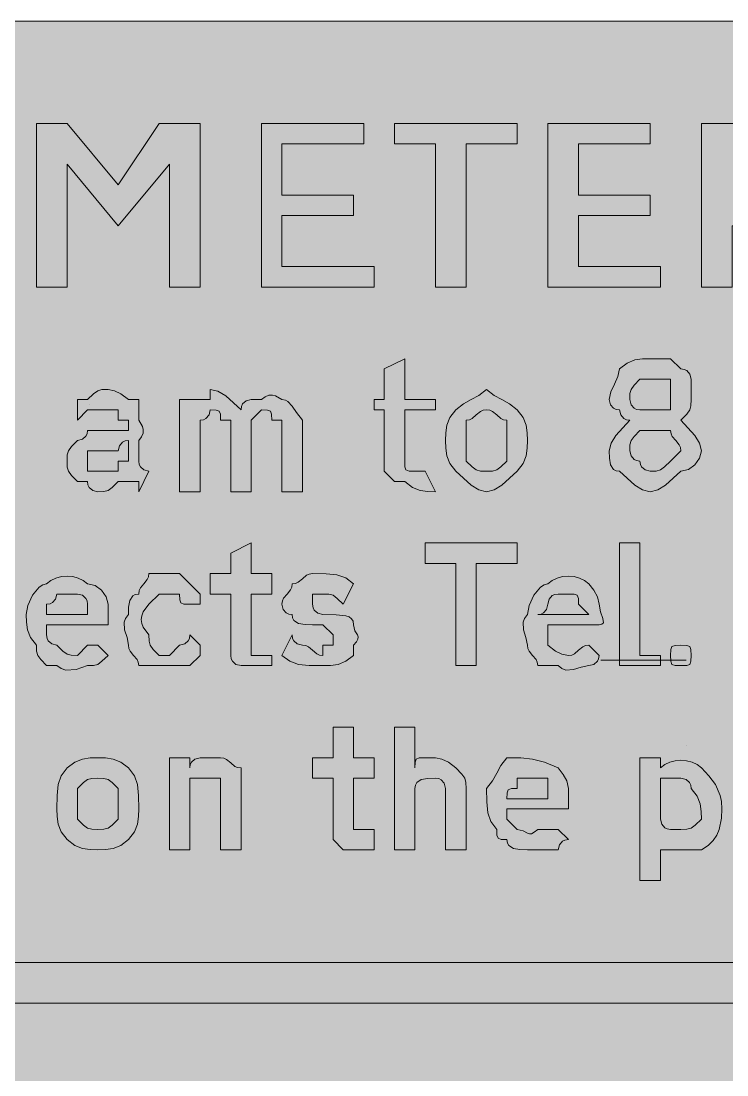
# Model space of a CAD drawing. Header units: metres. Extents: x 10 to 558, y 11 to 258.
# Drawn here: x 284 to 366.8, y 134.9 to 258.5 of the extents above; entities that cross this region are included whole.
import ezdxf

# ---------------------------------------------------------------- set-up
doc = ezdxf.new("R2010")
doc.units = ezdxf.units.M
for name, color, linetype, true_color in [('FILL_FIREBRICK_C36B00', 7, 'Continuous', 0xc36b00), ('FILL_WHITE_FFFFFF', 7, 'Continuous', 0xffffff), ('STROKE_WHITE_FFFFFF', 7, 'Continuous', 0xffffff)]:
    doc.layers.add(name, color=color, linetype=linetype, true_color=true_color)

msp = doc.modelspace()

# ---------------------------------------------------------------- hatches: boundary and pattern name
at = {"layer": 'FILL_FIREBRICK_C36B00', "true_color": 0xc36b00}
h = msp.add_hatch(color=7, dxfattribs=at)
h.dxf.hatch_style = 1
h.paths.add_polyline_path([(552.54, 258.46), (553.8, 258.33), (554.83, 257.97), (555.75, 257.28), (557.14, 255.67), (557.56, 254.96), (557.85, 254.28), (558.11, 252.89), (558.15, 251.28), (558.15, 18.48), (558.15, 14.88), (557.75, 14.83), (557.44, 14.67), (556.95, 14.13), (556.46, 13.36), (555.75, 12.48), (554.83, 11.79), (553.8, 11.43), (552.54, 11.3), (550.95, 11.28), (16.95, 11.28), (13.35, 11.28), (12.6, 11.88), (11.83, 12.29), (10.95, 12.48), (10.26, 14.09), (9.9, 15.48), (9.77, 16.87), (9.75, 18.48), (9.75, 251.28), (9.75, 254.88), (10.35, 255.63), (10.76, 256.4), (10.95, 257.28), (11.83, 257.47), (12.6, 257.88), (13.35, 258.48), (16.95, 258.48), (550.95, 258.48), (552.54, 258.46)])
at = {"layer": 'FILL_WHITE_FFFFFF', "true_color": 0xffffff}
h = msp.add_hatch(color=7, dxfattribs=at)
h.dxf.hatch_style = 1
h.paths.add_polyline_path([(285.75, 246.48), (289.35, 246.48), (295.35, 239.28), (300.15, 246.48), (304.95, 246.48), (304.95, 227.28), (301.35, 227.28), (301.35, 241.68), (295.35, 234.48), (289.35, 241.68), (289.35, 227.28), (285.75, 227.28), (285.75, 246.48)])
h = msp.add_hatch(color=7, dxfattribs=at)
h.dxf.hatch_style = 1
h.paths.add_polyline_path([(312.15, 246.48), (324.15, 246.48), (324.15, 244.08), (314.55, 244.08), (314.55, 238.08), (322.95, 238.08), (322.95, 235.68), (314.55, 235.68), (314.55, 229.68), (325.35, 229.68), (325.35, 227.28), (312.15, 227.28), (312.15, 246.48)])
h = msp.add_hatch(color=7, dxfattribs=at)
h.dxf.hatch_style = 1
h.paths.add_polyline_path([(342.15, 244.08), (336.15, 244.08), (336.15, 227.28), (332.55, 227.28), (332.55, 244.08), (327.75, 244.08), (327.75, 246.48), (342.15, 246.48), (342.15, 244.08)])
h = msp.add_hatch(color=7, dxfattribs=at)
h.dxf.hatch_style = 1
h.paths.add_polyline_path([(345.75, 246.48), (357.75, 246.48), (357.75, 244.08), (349.35, 244.08), (349.35, 238.08), (357.75, 238.08), (357.75, 235.68), (349.35, 235.68), (349.35, 229.68), (358.95, 229.68), (358.95, 227.28), (345.75, 227.28), (345.75, 246.48)])
h = msp.add_hatch(color=7, dxfattribs=at)
h.dxf.hatch_style = 1
h.paths.add_polyline_path([(373.35, 246.48), (374.25, 246.37), (375.11, 246.07), (375.92, 245.59), (376.65, 244.98), (377.26, 244.25), (377.74, 243.44), (378.04, 242.58), (378.15, 241.68), (378.09, 240.39), (377.92, 239.2), (377.64, 238.14), (377.25, 237.18), (376.74, 236.34), (376.12, 235.6), (375.39, 234.99), (374.55, 234.48), (378.15, 227.28), (374.55, 227.28), (370.95, 234.48), (367.35, 234.48), (367.35, 227.28), (363.75, 227.28), (363.75, 246.48), (373.35, 246.48)])
h.paths.add_polyline_path([(374.55, 238.08), (374.55, 240.48), (374.55, 242.88), (373.67, 243.07), (372.9, 243.48), (372.15, 244.08), (367.35, 244.08), (367.35, 238.08), (372.15, 238.08), (374.55, 238.08)], flags=16)
h = msp.add_hatch(color=7, dxfattribs=at)
h.dxf.hatch_style = 1
h.paths.add_polyline_path([(328.97, 206.19), (329.1, 205.83), (329.46, 205.7), (330.15, 205.68), (331.35, 205.68), (332.55, 203.28), (331.65, 203.3), (330.75, 203.43), (329.85, 203.79), (328.95, 204.48), (327.75, 204.48), (326.55, 205.68), (326.55, 212.88), (325.35, 212.88), (325.35, 214.08), (326.55, 214.08), (326.55, 217.68), (328.95, 218.88), (328.95, 214.08), (332.55, 214.08), (332.55, 212.88), (328.95, 212.88), (328.95, 206.88), (328.97, 206.19)])
h = msp.add_hatch(color=7, dxfattribs=at)
h.dxf.hatch_style = 1
h.paths.add_polyline_path([(363.75, 208.08), (363.54, 207.2), (363, 206.43), (362.23, 205.89), (361.35, 205.68), (359.55, 204.03), (358.65, 203.49), (357.75, 203.28), (356.85, 203.49), (355.95, 204.03), (354.15, 205.68), (353.75, 205.73), (353.46, 205.89), (353.1, 206.43), (352.97, 207.2), (352.95, 208.08), (353.16, 208.98), (353.7, 209.88), (355.35, 211.68), (354.95, 211.73), (354.66, 211.87), (354.3, 212.28), (354.15, 212.88), (353.75, 212.93), (353.46, 213.07), (353.1, 213.48), (352.95, 214.08), (353.14, 214.98), (353.55, 215.88), (353.96, 216.78), (354.15, 217.68), (355.05, 218.37), (355.95, 218.73), (356.85, 218.86), (357.75, 218.88), (360.15, 218.88), (361.35, 217.68), (361.75, 217.63), (362.04, 217.49), (362.4, 217.08), (362.55, 216.48), (362.55, 214.08), (362.53, 213.37), (362.4, 212.88), (362.04, 212.39), (361.35, 211.68), (363, 209.88), (363.54, 208.98), (363.75, 208.08)])
h.paths.add_polyline_path([(355.5, 209.28), (355.37, 208.79), (355.35, 208.08), (355.5, 207.48), (355.86, 207.07), (356.15, 206.93), (356.55, 206.88), (356.6, 206.48), (356.74, 206.19), (357.15, 205.83), (357.75, 205.68), (358.46, 205.7), (358.95, 205.83), (359.44, 206.19), (360.15, 206.88), (361.35, 208.08), (361.3, 208.48), (361.16, 208.79), (360.75, 209.28), (360.34, 209.77), (360.2, 210.08), (360.15, 210.48), (357.75, 210.48), (356.55, 210.48), (355.86, 209.77), (355.5, 209.28)], flags=16)
h.paths.add_polyline_path([(360.15, 214.08), (360.15, 216.48), (357.75, 216.48), (356.55, 216.48), (355.86, 215.77), (355.5, 215.28), (355.37, 214.79), (355.35, 214.08), (355.5, 213.48), (355.86, 213.07), (356.15, 212.93), (356.55, 212.88), (357.75, 212.88), (360.15, 212.88), (360.15, 214.08)], flags=16)
h = msp.add_hatch(color=7, dxfattribs=at)
h.dxf.hatch_style = 1
h.paths.add_polyline_path([(292.46, 214.77), (292.95, 215.13), (293.44, 215.26), (294.15, 215.28), (294.9, 215.13), (295.67, 214.77), (296.55, 214.08), (297.75, 214.08), (297.75, 211.68), (298.2, 210.93), (298.28, 210.57), (298.26, 210.16), (298.09, 209.73), (297.75, 209.28), (297.75, 206.88), (297.8, 206.48), (297.94, 206.19), (298.35, 205.83), (298.95, 205.68), (297.75, 203.28), (297.75, 204.48), (296.55, 204.48), (295.35, 204.48), (294.64, 203.79), (294.15, 203.43), (293.66, 203.3), (292.95, 203.28), (292.35, 203.43), (291.94, 203.79), (291.8, 204.08), (291.75, 204.48), (290.55, 204.48), (289.86, 205.19), (289.5, 205.68), (289.37, 206.17), (289.35, 206.88), (289.37, 207.59), (289.5, 208.08), (289.86, 208.57), (290.55, 209.28), (291.15, 209.43), (291.56, 209.79), (291.7, 210.08), (291.75, 210.48), (292.95, 210.48), (294.15, 210.48), (296.55, 210.48), (296.55, 211.68), (295.35, 211.68), (295.35, 212.88), (292.95, 212.88), (291.75, 212.88), (290.55, 211.68), (290.55, 214.08), (291.75, 214.08), (292.46, 214.77)])
h.paths.add_polyline_path([(295.35, 205.68), (295.35, 206.88), (296.55, 206.88), (296.55, 209.28), (296.15, 209.23), (295.86, 209.09), (295.5, 208.68), (295.35, 208.08), (292.95, 208.08), (291.75, 208.08), (291.75, 206.88), (291.75, 205.68), (292.95, 205.68), (294.15, 205.68), (295.35, 205.68)], flags=16)
h = msp.add_hatch(color=7, dxfattribs=at)
h.dxf.hatch_style = 1
h.paths.add_polyline_path([(306.15, 214.08), (306.15, 215.28), (307.05, 215.07), (307.95, 214.53), (309.75, 212.88), (309.8, 213.28), (309.94, 213.57), (310.35, 213.93), (310.95, 214.08), (312.15, 214.08), (312.6, 214.42), (313.03, 214.59), (313.44, 214.61), (313.8, 214.53), (314.55, 214.08), (314.95, 214.03), (315.26, 213.87), (315.75, 213.33), (316.24, 212.56), (316.95, 211.68), (316.95, 203.28), (314.55, 203.28), (314.55, 210.48), (314.55, 211.68), (313.35, 211.68), (313.33, 212.37), (313.2, 212.73), (312.84, 212.86), (312.15, 212.88), (310.95, 211.68), (310.95, 210.48), (310.95, 203.28), (308.55, 203.28), (308.55, 210.48), (308.55, 211.68), (307.35, 211.68), (307.33, 212.37), (307.2, 212.73), (306.84, 212.86), (306.15, 212.88), (306, 212.28), (305.64, 211.87), (305.35, 211.73), (304.95, 211.68), (304.95, 210.48), (304.95, 203.28), (302.55, 203.28), (302.55, 214.08), (304.95, 214.08), (306.15, 214.08)])
h = msp.add_hatch(color=7, dxfattribs=at)
h.dxf.hatch_style = 1
h.paths.add_polyline_path([(333.9, 211.08), (334.26, 211.98), (334.95, 212.88), (335.85, 213.59), (336.75, 214.08), (337.65, 214.57), (338.55, 215.28), (339.45, 214.57), (340.35, 214.08), (341.25, 213.59), (342.15, 212.88), (342.84, 211.98), (343.2, 211.08), (343.33, 210.18), (343.35, 209.28), (343.33, 208.38), (343.2, 207.48), (342.84, 206.58), (342.15, 205.68), (340.35, 204.03), (339.45, 203.49), (338.55, 203.28), (337.65, 203.49), (336.75, 204.03), (334.95, 205.68), (334.26, 206.58), (333.9, 207.48), (333.77, 208.38), (333.75, 209.28), (333.77, 210.18), (333.9, 211.08)])
h.paths.add_polyline_path([(337.84, 212.69), (337.35, 212.28), (336.86, 211.87), (336.55, 211.73), (336.15, 211.68), (336.15, 209.28), (336.15, 206.88), (336.86, 206.19), (337.35, 205.83), (337.84, 205.7), (338.55, 205.68), (339.26, 205.7), (339.75, 205.83), (340.24, 206.19), (340.95, 206.88), (340.95, 209.28), (340.95, 211.68), (340.55, 211.73), (340.24, 211.87), (339.75, 212.28), (339.26, 212.69), (338.95, 212.83), (338.55, 212.88), (338.15, 212.83), (337.84, 212.69)], flags=16)
h = msp.add_hatch(color=7, dxfattribs=at)
h.dxf.hatch_style = 1
h.paths.add_polyline_path([(310.95, 184.08), (312.15, 184.08), (313.35, 184.08), (313.35, 182.88), (309.75, 182.88), (309.15, 183.03), (308.74, 183.39), (308.6, 183.68), (308.55, 184.08), (308.55, 185.28), (308.55, 191.28), (306.15, 191.28), (306.15, 193.68), (308.55, 193.68), (308.55, 196.08), (310.95, 197.28), (310.95, 193.68), (313.35, 193.68), (313.35, 191.28), (310.95, 191.28), (310.95, 185.28), (310.95, 184.08)])
h = msp.add_hatch(color=7, dxfattribs=at)
h.dxf.hatch_style = 1
h.paths.add_polyline_path([(342.15, 194.88), (337.35, 194.88), (337.35, 182.88), (334.95, 182.88), (334.95, 194.88), (331.35, 194.88), (331.35, 197.28), (342.15, 197.28), (342.15, 194.88)])
h = msp.add_hatch(color=7, dxfattribs=at)
h.dxf.hatch_style = 1
h.paths.add_polyline_path([(356.55, 184.08), (358.95, 184.08), (358.95, 182.88), (355.35, 182.88), (354.15, 182.88), (354.15, 184.08), (354.15, 197.28), (356.55, 197.28), (356.55, 185.28), (356.55, 184.08)])
h = msp.add_hatch(color=7, dxfattribs=at)
h.dxf.hatch_style = 1
h.paths.add_polyline_path([(286.26, 183.59), (285.9, 184.08), (285.77, 184.57), (285.75, 185.28), (285.06, 186.18), (284.7, 187.08), (284.57, 187.98), (284.55, 188.88), (284.76, 189.95), (285.3, 191.13), (286.07, 192.09), (286.5, 192.37), (286.95, 192.48), (287.45, 192.87), (288.04, 193.15), (288.68, 193.32), (289.35, 193.38), (290.02, 193.32), (290.66, 193.15), (291.25, 192.87), (291.75, 192.48), (292.63, 192.27), (293.4, 191.73), (293.94, 190.96), (294.15, 190.08), (294.15, 187.68), (286.95, 187.68), (286.95, 186.48), (287, 186.08), (287.14, 185.79), (287.55, 185.43), (288.15, 185.28), (288.86, 184.59), (289.35, 184.23), (289.84, 184.1), (290.55, 184.08), (291.75, 185.28), (292.95, 185.28), (294.15, 184.08), (293.44, 183.39), (292.95, 183.03), (292.46, 182.9), (291.75, 182.88), (290.4, 182.43), (289.22, 182.37), (288.65, 182.54), (288.15, 182.88), (286.95, 182.88), (286.26, 183.59)])
h.paths.add_polyline_path([(291.75, 190.08), (291.7, 190.48), (291.56, 190.77), (291.15, 191.13), (290.55, 191.28), (288.15, 191.28), (288, 190.68), (287.64, 190.27), (287.35, 190.13), (286.95, 190.08), (286.95, 188.88), (291.75, 188.88), (291.75, 190.08)], flags=16)
h = msp.add_hatch(color=7, dxfattribs=at)
h.dxf.hatch_style = 1
h.paths.add_polyline_path([(301.35, 184.08), (302.55, 185.28), (303.15, 185.43), (303.56, 185.79), (303.7, 186.08), (303.75, 186.48), (304.95, 185.28), (304.95, 184.08), (303.75, 182.88), (302.55, 182.88), (301.35, 182.88), (297.75, 182.88), (297.7, 183.28), (297.56, 183.59), (297.15, 184.08), (296.74, 184.57), (296.6, 184.88), (296.55, 185.28), (296.38, 186.18), (296.1, 187.08), (296.04, 187.98), (296.21, 188.43), (296.55, 188.88), (296.57, 189.76), (296.7, 190.53), (297.06, 191.07), (297.35, 191.23), (297.75, 191.28), (297.8, 191.68), (297.94, 191.99), (298.35, 192.48), (298.76, 192.97), (298.9, 193.28), (298.95, 193.68), (302.55, 193.68), (304.95, 191.28), (304.95, 190.08), (303.75, 190.08), (303.06, 190.1), (302.7, 190.23), (302.57, 190.59), (302.55, 191.28), (300.15, 191.28), (298.95, 190.08), (298.27, 189.18), (298.11, 188.73), (298.05, 188.28), (298.11, 187.83), (298.27, 187.38), (298.95, 186.48), (298.97, 185.77), (299.1, 185.28), (299.46, 184.79), (300.15, 184.08), (301.35, 184.08)])
h = msp.add_hatch(color=7, dxfattribs=at)
h.dxf.hatch_style = 1
h.paths.add_polyline_path([(318.2, 189.68), (318.34, 189.39), (318.75, 189.03), (319.35, 188.88), (320.92, 188.86), (322.05, 188.73), (322.44, 188.59), (322.72, 188.37), (322.89, 188.08), (322.95, 187.68), (323.12, 186.97), (323.4, 186.48), (323.48, 186.25), (323.46, 185.99), (323.29, 185.68), (322.95, 185.28), (322.95, 184.08), (322.05, 183.39), (321.15, 183.03), (320.25, 182.9), (319.35, 182.88), (317.76, 182.9), (316.5, 183.03), (315.47, 183.39), (314.55, 184.08), (315.75, 186.48), (315.8, 186.08), (315.94, 185.79), (316.35, 185.43), (316.95, 185.28), (317.35, 185.23), (317.66, 185.09), (318.15, 184.68), (318.64, 184.27), (318.95, 184.13), (319.35, 184.08), (319.35, 185.28), (320.55, 185.28), (320.55, 186.48), (319.35, 187.68), (318.15, 187.68), (317.27, 187.7), (316.5, 187.83), (315.96, 188.19), (315.8, 188.48), (315.75, 188.88), (315.35, 188.93), (315.06, 189.07), (314.7, 189.48), (314.55, 190.08), (314.6, 190.48), (314.74, 190.79), (315.15, 191.28), (315.56, 191.77), (315.7, 192.08), (315.75, 192.48), (316.15, 192.53), (316.46, 192.67), (316.95, 193.08), (317.44, 193.49), (317.75, 193.63), (318.15, 193.68), (319.74, 193.66), (321, 193.53), (322.03, 193.17), (322.95, 192.48), (321.75, 190.08), (321.04, 190.77), (320.55, 191.13), (320.06, 191.26), (319.35, 191.28), (318.15, 191.28), (318.15, 190.08), (318.2, 189.68)])
h = msp.add_hatch(color=7, dxfattribs=at)
h.dxf.hatch_style = 1
h.paths.add_polyline_path([(344.5, 183.28), (344.36, 183.59), (343.95, 184.08), (343.54, 184.57), (343.4, 184.88), (343.35, 185.28), (343.18, 186.18), (342.9, 187.08), (342.84, 187.98), (343.01, 188.43), (343.35, 188.88), (343.56, 189.95), (344.1, 191.13), (344.87, 192.09), (345.3, 192.37), (345.75, 192.48), (346.25, 192.87), (346.84, 193.15), (347.48, 193.32), (348.15, 193.38), (348.82, 193.32), (349.46, 193.15), (350.05, 192.87), (350.55, 192.48), (351.15, 191.73), (351.56, 190.96), (351.75, 190.08), (351.92, 189.2), (352.2, 188.43), (352.26, 187.89), (352.09, 187.73), (351.75, 187.68), (345.75, 187.68), (345.75, 186.48), (345.75, 185.28), (346.63, 184.59), (347.4, 184.23), (348.15, 184.08), (348.55, 184.13), (348.86, 184.27), (349.35, 184.68), (349.84, 185.09), (350.15, 185.23), (350.55, 185.28), (351.75, 184.08), (351.7, 183.68), (351.56, 183.39), (351.15, 183.03), (350.55, 182.88), (349.65, 182.71), (348.75, 182.43), (347.85, 182.37), (347.4, 182.54), (346.95, 182.88), (344.55, 182.88), (344.5, 183.28)])
h.paths.add_polyline_path([(349.35, 190.08), (349.33, 190.77), (349.2, 191.13), (348.84, 191.26), (348.15, 191.28), (346.95, 191.28), (346.55, 191.23), (346.26, 191.09), (345.9, 190.68), (345.75, 190.08), (345.6, 189.48), (345.24, 189.07), (344.95, 188.93), (344.55, 188.88), (350.55, 188.88), (349.35, 190.08)], flags=16)
h = msp.add_hatch(color=7, dxfattribs=at)
h.dxf.hatch_style = 1
h.paths.add_polyline_path([(362.53, 183.39), (362.4, 183.03), (362.04, 182.9), (361.35, 182.88), (360.66, 182.9), (360.3, 183.03), (360.17, 183.39), (360.15, 184.08), (360.17, 184.77), (360.3, 185.13), (360.66, 185.26), (361.35, 185.28), (362.04, 185.26), (362.4, 185.13), (362.53, 184.77), (362.55, 184.08), (362.53, 183.39)])
h = msp.add_hatch(color=7, dxfattribs=at)
h.dxf.hatch_style = 1
h.paths.add_polyline_path([(324.15, 163.68), (325.35, 163.68), (325.35, 161.28), (321.75, 161.28), (320.55, 162.48), (320.55, 163.68), (320.55, 169.68), (318.15, 169.68), (318.15, 172.08), (320.55, 172.08), (320.55, 175.68), (322.95, 175.68), (322.95, 172.08), (325.35, 172.08), (325.35, 169.68), (322.95, 169.68), (322.95, 163.68), (324.15, 163.68)])
h = msp.add_hatch(color=7, dxfattribs=at)
h.dxf.hatch_style = 1
h.paths.add_polyline_path([(330.15, 175.68), (330.15, 170.88), (330.17, 171.57), (330.3, 171.93), (330.66, 172.06), (331.35, 172.08), (332.55, 172.08), (333.3, 171.93), (334.07, 171.57), (334.95, 170.88), (335.64, 170.17), (336, 169.68), (336.13, 169.19), (336.15, 168.48), (336.15, 167.28), (336.15, 161.28), (333.75, 161.28), (333.75, 168.48), (333.6, 169.08), (333.24, 169.49), (332.95, 169.63), (332.55, 169.68), (331.67, 169.66), (330.9, 169.53), (330.36, 169.17), (330.2, 168.88), (330.15, 168.48), (330.15, 161.28), (327.75, 161.28), (327.75, 175.68), (330.15, 175.68)])
h = msp.add_hatch(color=7, dxfattribs=at)
h.dxf.hatch_style = 1
h.paths.add_polyline_path([(288.3, 168.93), (288.66, 169.96), (289.35, 170.88), (290.25, 171.57), (291.15, 171.93), (292.05, 172.06), (292.95, 172.08), (293.85, 172.06), (294.75, 171.93), (295.65, 171.57), (296.55, 170.88), (297.24, 169.96), (297.6, 168.93), (297.73, 167.67), (297.75, 166.08), (297.73, 165.18), (297.6, 164.28), (297.24, 163.38), (296.55, 162.48), (295.65, 161.79), (294.75, 161.43), (293.85, 161.3), (292.95, 161.28), (292.05, 161.3), (291.15, 161.43), (290.25, 161.79), (289.35, 162.48), (288.66, 163.38), (288.3, 164.28), (288.17, 165.18), (288.15, 166.08), (288.17, 167.67), (288.3, 168.93)])
h.paths.add_polyline_path([(291.75, 169.53), (291.26, 169.17), (290.55, 168.48), (290.55, 166.08), (290.55, 164.88), (291.26, 164.19), (291.75, 163.83), (292.24, 163.7), (292.95, 163.68), (293.66, 163.7), (294.15, 163.83), (294.64, 164.19), (295.35, 164.88), (295.35, 166.08), (295.35, 168.48), (294.64, 169.17), (294.15, 169.53), (293.66, 169.66), (292.95, 169.68), (292.24, 169.66), (291.75, 169.53)], flags=16)
h = msp.add_hatch(color=7, dxfattribs=at)
h.dxf.hatch_style = 1
h.paths.add_polyline_path([(303.75, 169.68), (303.75, 168.48), (303.75, 161.28), (301.35, 161.28), (301.35, 172.08), (303.75, 172.08), (303.75, 170.88), (303.8, 171.28), (303.94, 171.57), (304.35, 171.93), (304.95, 172.08), (307.35, 172.08), (307.75, 172.03), (308.06, 171.89), (308.55, 171.48), (309.04, 171.07), (309.35, 170.93), (309.75, 170.88), (309.75, 168.48), (309.75, 161.28), (307.35, 161.28), (307.35, 168.48), (307.35, 169.68), (306.15, 169.68), (303.75, 169.68)])
h = msp.add_hatch(color=7, dxfattribs=at)
h.dxf.hatch_style = 1
h.paths.add_polyline_path([(341.7, 161.43), (341.16, 161.79), (341, 162.08), (340.95, 162.48), (340.26, 162.5), (339.9, 162.63), (339.77, 162.99), (339.75, 163.68), (339.06, 164.6), (338.7, 165.63), (338.57, 166.89), (338.55, 168.48), (339.26, 169.38), (339.75, 170.28), (340.24, 171.18), (340.95, 172.08), (342.56, 172.06), (343.95, 171.93), (345.34, 171.57), (346.95, 170.88), (347.55, 170.13), (347.96, 169.36), (348.15, 168.48), (348.15, 166.08), (340.95, 166.08), (340.95, 164.88), (342.15, 163.68), (342.86, 163.51), (343.35, 163.23), (343.58, 163.15), (343.84, 163.17), (344.15, 163.34), (344.55, 163.68), (345.75, 163.68), (346.95, 163.68), (348.15, 162.48), (347.75, 162.43), (347.46, 162.29), (347.1, 161.88), (346.95, 161.28), (343.35, 161.28), (342.47, 161.3), (341.7, 161.43)])
h.paths.add_polyline_path([(345.75, 169.68), (344.55, 169.68), (342.15, 169.68), (342.15, 168.48), (341.46, 168.46), (341.1, 168.33), (340.97, 167.97), (340.95, 167.28), (345.75, 167.28), (345.75, 169.68)], flags=16)
h = msp.add_hatch(color=7, dxfattribs=at)
h.dxf.hatch_style = 1
h.paths.add_polyline_path([(360.04, 171.55), (360.68, 171.72), (361.35, 171.78), (362.02, 171.72), (362.66, 171.55), (363.25, 171.27), (363.75, 170.88), (364.63, 169.96), (365.4, 168.93), (365.94, 167.67), (366.1, 166.93), (366.15, 166.08), (366.11, 164.99), (365.85, 163.68), (365.56, 163.01), (365.14, 162.37), (364.54, 161.78), (363.75, 161.28), (361.35, 161.28), (358.95, 161.28), (358.95, 157.68), (356.55, 157.68), (356.55, 172.08), (358.95, 172.08), (358.95, 170.88), (359.45, 171.27), (360.04, 171.55)])
h.paths.add_polyline_path([(358.95, 166.08), (358.95, 164.88), (359.1, 164.28), (359.46, 163.87), (359.75, 163.73), (360.15, 163.68), (361.35, 163.68), (362.06, 163.7), (362.55, 163.83), (363.04, 164.19), (363.75, 164.88), (363.73, 165.78), (363.6, 166.68), (363.24, 167.58), (362.55, 168.48), (362.5, 168.88), (362.36, 169.17), (361.95, 169.53), (361.35, 169.68), (360.15, 169.68), (358.95, 169.68), (358.95, 167.28), (358.95, 166.08)], flags=16)
h = msp.add_hatch(color=7, dxfattribs=at)
h.dxf.hatch_style = 1
h.paths.add_polyline_path([(490.95, 152.88), (498.15, 152.88), (505.35, 145.68), (498.15, 138.48), (490.95, 138.48), (495.75, 143.28), (62.55, 143.28), (62.55, 148.08), (495.75, 148.08), (490.95, 152.88)])

# ---------------------------------------------------------------- linework, layer by layer
at = {"layer": 'FILL_FIREBRICK_C36B00', "lineweight": 0, "true_color": 0xc36b00}
msp.add_lwpolyline([(16.95, 258.48), (550.95, 258.48), (552.54, 258.46), (553.8, 258.33), (554.83, 257.97), (555.75, 257.28), (557.14, 255.67), (557.56, 254.96), (557.85, 254.28), (558.11, 252.89), (558.15, 251.28), (558.15, 18.48), (558.15, 14.88), (557.75, 14.83), (557.44, 14.67), (556.95, 14.13), (556.46, 13.36), (555.75, 12.48), (554.83, 11.79), (553.8, 11.43), (552.54, 11.3), (550.95, 11.28), (16.95, 11.28)], dxfattribs=at)
at = {"layer": 'FILL_WHITE_FFFFFF', "lineweight": 0, "true_color": 0xffffff}
for points in [[(285.75, 246.48), (289.35, 246.48), (295.35, 239.28), (300.15, 246.48), (304.95, 246.48), (304.95, 227.28), (301.35, 227.28), (301.35, 241.68), (295.35, 234.48), (289.35, 241.68), (289.35, 227.28), (285.75, 227.28)], [(312.15, 246.48), (324.15, 246.48), (324.15, 244.08), (314.55, 244.08), (314.55, 238.08), (322.95, 238.08), (322.95, 235.68), (314.55, 235.68), (314.55, 229.68), (325.35, 229.68), (325.35, 227.28), (312.15, 227.28)], [(342.15, 244.08), (336.15, 244.08), (336.15, 227.28), (332.55, 227.28), (332.55, 244.08), (327.75, 244.08), (327.75, 246.48), (342.15, 246.48)], [(345.75, 246.48), (357.75, 246.48), (357.75, 244.08), (349.35, 244.08), (349.35, 238.08), (357.75, 238.08), (357.75, 235.68), (349.35, 235.68), (349.35, 229.68), (358.95, 229.68), (358.95, 227.28), (345.75, 227.28)], [(373.35, 246.48), (374.25, 246.37), (375.11, 246.07), (375.92, 245.59), (376.65, 244.98), (377.26, 244.25), (377.74, 243.44), (378.04, 242.58), (378.15, 241.68), (378.09, 240.39), (377.92, 239.2), (377.64, 238.14), (377.25, 237.18), (376.74, 236.34), (376.12, 235.6), (375.39, 234.99), (374.55, 234.48), (378.15, 227.28), (374.55, 227.28), (370.95, 234.48), (367.35, 234.48), (367.35, 227.28), (363.75, 227.28), (363.75, 246.48)], [(328.97, 206.19), (329.1, 205.83), (329.46, 205.7), (330.15, 205.68), (331.35, 205.68), (332.55, 203.28), (331.65, 203.3), (330.75, 203.43), (329.85, 203.79), (328.95, 204.48), (327.75, 204.48), (326.55, 205.68), (326.55, 212.88), (325.35, 212.88), (325.35, 214.08), (326.55, 214.08), (326.55, 217.68), (328.95, 218.88), (328.95, 214.08), (332.55, 214.08), (332.55, 212.88), (328.95, 212.88), (328.95, 206.88)], [(363.75, 208.08), (363.54, 207.2), (363, 206.43), (362.23, 205.89), (361.35, 205.68), (359.55, 204.03), (358.65, 203.49), (357.75, 203.28), (356.85, 203.49), (355.95, 204.03), (354.15, 205.68), (353.75, 205.73), (353.46, 205.89), (353.1, 206.43), (352.97, 207.2), (352.95, 208.08), (353.16, 208.98), (353.7, 209.88), (355.35, 211.68), (354.95, 211.73), (354.66, 211.87), (354.3, 212.28), (354.15, 212.88), (353.75, 212.93), (353.46, 213.07), (353.1, 213.48), (352.95, 214.08), (353.14, 214.98), (353.55, 215.88), (353.96, 216.78), (354.15, 217.68), (355.05, 218.37), (355.95, 218.73), (356.85, 218.86), (357.75, 218.88), (360.15, 218.88), (361.35, 217.68), (361.75, 217.63), (362.04, 217.49), (362.4, 217.08), (362.55, 216.48), (362.55, 214.08), (362.53, 213.37), (362.4, 212.88), (362.04, 212.39), (361.35, 211.68), (363, 209.88), (363.54, 208.98)], [(360.15, 214.08), (360.15, 216.48), (357.75, 216.48), (356.55, 216.48), (355.86, 215.77), (355.5, 215.28), (355.37, 214.79), (355.35, 214.08), (355.5, 213.48), (355.86, 213.07), (356.15, 212.93), (356.55, 212.88), (357.75, 212.88), (360.15, 212.88)], [(292.46, 214.77), (292.95, 215.13), (293.44, 215.26), (294.15, 215.28), (294.9, 215.13), (295.67, 214.77), (296.55, 214.08), (297.75, 214.08), (297.75, 211.68), (298.2, 210.93), (298.28, 210.57), (298.26, 210.16), (298.09, 209.73), (297.75, 209.28), (297.75, 206.88), (297.8, 206.48), (297.94, 206.19), (298.35, 205.83), (298.95, 205.68), (297.75, 203.28), (297.75, 204.48), (296.55, 204.48), (295.35, 204.48), (294.64, 203.79), (294.15, 203.43), (293.66, 203.3), (292.95, 203.28), (292.35, 203.43), (291.94, 203.79), (291.8, 204.08), (291.75, 204.48), (290.55, 204.48), (289.86, 205.19), (289.5, 205.68), (289.37, 206.17), (289.35, 206.88), (289.37, 207.59), (289.5, 208.08), (289.86, 208.57), (290.55, 209.28), (291.15, 209.43), (291.56, 209.79), (291.7, 210.08), (291.75, 210.48), (292.95, 210.48), (294.15, 210.48), (296.55, 210.48), (296.55, 211.68), (295.35, 211.68), (295.35, 212.88), (292.95, 212.88), (291.75, 212.88), (290.55, 211.68), (290.55, 214.08), (291.75, 214.08)], [(306.15, 214.08), (306.15, 215.28), (307.05, 215.07), (307.95, 214.53), (309.75, 212.88), (309.8, 213.28), (309.94, 213.57), (310.35, 213.93), (310.95, 214.08), (312.15, 214.08), (312.6, 214.42), (313.03, 214.59), (313.44, 214.61), (313.8, 214.53), (314.55, 214.08), (314.95, 214.03), (315.26, 213.87), (315.75, 213.33), (316.24, 212.56), (316.95, 211.68), (316.95, 203.28), (314.55, 203.28), (314.55, 210.48), (314.55, 211.68), (313.35, 211.68), (313.33, 212.37), (313.2, 212.73), (312.84, 212.86), (312.15, 212.88), (310.95, 211.68), (310.95, 210.48), (310.95, 203.28), (308.55, 203.28), (308.55, 210.48), (308.55, 211.68), (307.35, 211.68), (307.33, 212.37), (307.2, 212.73), (306.84, 212.86), (306.15, 212.88), (306, 212.28), (305.64, 211.87), (305.35, 211.73), (304.95, 211.68), (304.95, 210.48), (304.95, 203.28), (302.55, 203.28), (302.55, 214.08), (304.95, 214.08)], [(333.9, 211.08), (334.26, 211.98), (334.95, 212.88), (335.85, 213.59), (336.75, 214.08), (337.65, 214.57), (338.55, 215.28), (339.45, 214.57), (340.35, 214.08), (341.25, 213.59), (342.15, 212.88), (342.84, 211.98), (343.2, 211.08), (343.33, 210.18), (343.35, 209.28), (343.33, 208.38), (343.2, 207.48), (342.84, 206.58), (342.15, 205.68), (340.35, 204.03), (339.45, 203.49), (338.55, 203.28), (337.65, 203.49), (336.75, 204.03), (334.95, 205.68), (334.26, 206.58), (333.9, 207.48), (333.77, 208.38), (333.75, 209.28), (333.77, 210.18)], [(337.84, 212.69), (337.35, 212.28), (336.86, 211.87), (336.55, 211.73), (336.15, 211.68), (336.15, 209.28), (336.15, 206.88), (336.86, 206.19), (337.35, 205.83), (337.84, 205.7), (338.55, 205.68), (339.26, 205.7), (339.75, 205.83), (340.24, 206.19), (340.95, 206.88), (340.95, 209.28), (340.95, 211.68), (340.55, 211.73), (340.24, 211.87), (339.75, 212.28), (339.26, 212.69), (338.95, 212.83), (338.55, 212.88), (338.15, 212.83)], [(355.5, 209.28), (355.37, 208.79), (355.35, 208.08), (355.5, 207.48), (355.86, 207.07), (356.15, 206.93), (356.55, 206.88), (356.6, 206.48), (356.74, 206.19), (357.15, 205.83), (357.75, 205.68), (358.46, 205.7), (358.95, 205.83), (359.44, 206.19), (360.15, 206.88), (361.35, 208.08), (361.3, 208.48), (361.16, 208.79), (360.75, 209.28), (360.34, 209.77), (360.2, 210.08), (360.15, 210.48), (357.75, 210.48), (356.55, 210.48), (355.86, 209.77)], [(295.35, 205.68), (295.35, 206.88), (296.55, 206.88), (296.55, 209.28), (296.15, 209.23), (295.86, 209.09), (295.5, 208.68), (295.35, 208.08), (292.95, 208.08), (291.75, 208.08), (291.75, 206.88), (291.75, 205.68), (292.95, 205.68), (294.15, 205.68)], [(310.95, 184.08), (312.15, 184.08), (313.35, 184.08), (313.35, 182.88), (309.75, 182.88), (309.15, 183.03), (308.74, 183.39), (308.6, 183.68), (308.55, 184.08), (308.55, 185.28), (308.55, 191.28), (306.15, 191.28), (306.15, 193.68), (308.55, 193.68), (308.55, 196.08), (310.95, 197.28), (310.95, 193.68), (313.35, 193.68), (313.35, 191.28), (310.95, 191.28), (310.95, 185.28)], [(342.15, 194.88), (337.35, 194.88), (337.35, 182.88), (334.95, 182.88), (334.95, 194.88), (331.35, 194.88), (331.35, 197.28), (342.15, 197.28)], [(356.55, 184.08), (358.95, 184.08), (358.95, 182.88), (355.35, 182.88), (354.15, 182.88), (354.15, 184.08), (354.15, 197.28), (356.55, 197.28), (356.55, 185.28)], [(286.26, 183.59), (285.9, 184.08), (285.77, 184.57), (285.75, 185.28), (285.06, 186.18), (284.7, 187.08), (284.57, 187.98), (284.55, 188.88), (284.76, 189.95), (285.3, 191.13), (286.07, 192.09), (286.5, 192.37), (286.95, 192.48), (287.45, 192.87), (288.04, 193.15), (288.68, 193.32), (289.35, 193.38), (290.02, 193.32), (290.66, 193.15), (291.25, 192.87), (291.75, 192.48), (292.63, 192.27), (293.4, 191.73), (293.94, 190.96), (294.15, 190.08), (294.15, 187.68), (286.95, 187.68), (286.95, 186.48), (287, 186.08), (287.14, 185.79), (287.55, 185.43), (288.15, 185.28), (288.86, 184.59), (289.35, 184.23), (289.84, 184.1), (290.55, 184.08), (291.75, 185.28), (292.95, 185.28), (294.15, 184.08), (293.44, 183.39), (292.95, 183.03), (292.46, 182.9), (291.75, 182.88), (290.4, 182.43), (289.22, 182.37), (288.65, 182.54), (288.15, 182.88), (286.95, 182.88)], [(301.35, 184.08), (302.55, 185.28), (303.15, 185.43), (303.56, 185.79), (303.7, 186.08), (303.75, 186.48), (304.95, 185.28), (304.95, 184.08), (303.75, 182.88), (302.55, 182.88), (301.35, 182.88), (297.75, 182.88), (297.7, 183.28), (297.56, 183.59), (297.15, 184.08), (296.74, 184.57), (296.6, 184.88), (296.55, 185.28), (296.38, 186.18), (296.1, 187.08), (296.04, 187.98), (296.21, 188.43), (296.55, 188.88), (296.57, 189.76), (296.7, 190.53), (297.06, 191.07), (297.35, 191.23), (297.75, 191.28), (297.8, 191.68), (297.94, 191.99), (298.35, 192.48), (298.76, 192.97), (298.9, 193.28), (298.95, 193.68), (302.55, 193.68), (304.95, 191.28), (304.95, 190.08), (303.75, 190.08), (303.06, 190.1), (302.7, 190.23), (302.57, 190.59), (302.55, 191.28), (300.15, 191.28), (298.95, 190.08), (298.27, 189.18), (298.11, 188.73), (298.05, 188.28), (298.11, 187.83), (298.27, 187.38), (298.95, 186.48), (298.97, 185.77), (299.1, 185.28), (299.46, 184.79), (300.15, 184.08)], [(318.2, 189.68), (318.34, 189.39), (318.75, 189.03), (319.35, 188.88), (320.92, 188.86), (322.05, 188.73), (322.44, 188.59), (322.72, 188.37), (322.89, 188.08), (322.95, 187.68), (323.12, 186.97), (323.4, 186.48), (323.48, 186.25), (323.46, 185.99), (323.29, 185.68), (322.95, 185.28), (322.95, 184.08), (322.05, 183.39), (321.15, 183.03), (320.25, 182.9), (319.35, 182.88), (317.76, 182.9), (316.5, 183.03), (315.47, 183.39), (314.55, 184.08), (315.75, 186.48), (315.8, 186.08), (315.94, 185.79), (316.35, 185.43), (316.95, 185.28), (317.35, 185.23), (317.66, 185.09), (318.15, 184.68), (318.64, 184.27), (318.95, 184.13), (319.35, 184.08), (319.35, 185.28), (320.55, 185.28), (320.55, 186.48), (319.35, 187.68), (318.15, 187.68), (317.27, 187.7), (316.5, 187.83), (315.96, 188.19), (315.8, 188.48), (315.75, 188.88), (315.35, 188.93), (315.06, 189.07), (314.7, 189.48), (314.55, 190.08), (314.6, 190.48), (314.74, 190.79), (315.15, 191.28), (315.56, 191.77), (315.7, 192.08), (315.75, 192.48), (316.15, 192.53), (316.46, 192.67), (316.95, 193.08), (317.44, 193.49), (317.75, 193.63), (318.15, 193.68), (319.74, 193.66), (321, 193.53), (322.03, 193.17), (322.95, 192.48), (321.75, 190.08), (321.04, 190.77), (320.55, 191.13), (320.06, 191.26), (319.35, 191.28), (318.15, 191.28), (318.15, 190.08)], [(344.5, 183.28), (344.36, 183.59), (343.95, 184.08), (343.54, 184.57), (343.4, 184.88), (343.35, 185.28), (343.18, 186.18), (342.9, 187.08), (342.84, 187.98), (343.01, 188.43), (343.35, 188.88), (343.56, 189.95), (344.1, 191.13), (344.87, 192.09), (345.3, 192.37), (345.75, 192.48), (346.25, 192.87), (346.84, 193.15), (347.48, 193.32), (348.15, 193.38), (348.82, 193.32), (349.46, 193.15), (350.05, 192.87), (350.55, 192.48), (351.15, 191.73), (351.56, 190.96), (351.75, 190.08), (351.92, 189.2), (352.2, 188.43), (352.26, 187.89), (352.09, 187.73), (351.75, 187.68), (345.75, 187.68), (345.75, 186.48), (345.75, 185.28), (346.63, 184.59), (347.4, 184.23), (348.15, 184.08), (348.55, 184.13), (348.86, 184.27), (349.35, 184.68), (349.84, 185.09), (350.15, 185.23), (350.55, 185.28), (351.75, 184.08), (351.7, 183.68), (351.56, 183.39), (351.15, 183.03), (350.55, 182.88), (349.65, 182.71), (348.75, 182.43), (347.85, 182.37), (347.4, 182.54), (346.95, 182.88), (344.55, 182.88)], [(291.75, 190.08), (291.7, 190.48), (291.56, 190.77), (291.15, 191.13), (290.55, 191.28), (288.15, 191.28), (288, 190.68), (287.64, 190.27), (287.35, 190.13), (286.95, 190.08), (286.95, 188.88), (291.75, 188.88)], [(349.35, 190.08), (349.33, 190.77), (349.2, 191.13), (348.84, 191.26), (348.15, 191.28), (346.95, 191.28), (346.55, 191.23), (346.26, 191.09), (345.9, 190.68), (345.75, 190.08), (345.6, 189.48), (345.24, 189.07), (344.95, 188.93), (344.55, 188.88), (350.55, 188.88)], [(362.53, 183.39), (362.4, 183.03), (362.04, 182.9), (361.35, 182.88), (360.66, 182.9), (360.3, 183.03), (360.17, 183.39), (360.15, 184.08), (360.17, 184.77), (360.3, 185.13), (360.66, 185.26), (361.35, 185.28), (362.04, 185.26), (362.4, 185.13), (362.53, 184.77), (362.55, 184.08)], [(324.15, 163.68), (325.35, 163.68), (325.35, 161.28), (321.75, 161.28), (320.55, 162.48), (320.55, 163.68), (320.55, 169.68), (318.15, 169.68), (318.15, 172.08), (320.55, 172.08), (320.55, 175.68), (322.95, 175.68), (322.95, 172.08), (325.35, 172.08), (325.35, 169.68), (322.95, 169.68), (322.95, 163.68)], [(330.15, 175.68), (330.15, 170.88), (330.17, 171.57), (330.3, 171.93), (330.66, 172.06), (331.35, 172.08), (332.55, 172.08), (333.3, 171.93), (334.07, 171.57), (334.95, 170.88), (335.64, 170.17), (336, 169.68), (336.13, 169.19), (336.15, 168.48), (336.15, 167.28), (336.15, 161.28), (333.75, 161.28), (333.75, 168.48), (333.6, 169.08), (333.24, 169.49), (332.95, 169.63), (332.55, 169.68), (331.67, 169.66), (330.9, 169.53), (330.36, 169.17), (330.2, 168.88), (330.15, 168.48), (330.15, 161.28), (327.75, 161.28), (327.75, 175.68)], [(288.3, 168.93), (288.66, 169.96), (289.35, 170.88), (290.25, 171.57), (291.15, 171.93), (292.05, 172.06), (292.95, 172.08), (293.85, 172.06), (294.75, 171.93), (295.65, 171.57), (296.55, 170.88), (297.24, 169.96), (297.6, 168.93), (297.73, 167.67), (297.75, 166.08), (297.73, 165.18), (297.6, 164.28), (297.24, 163.38), (296.55, 162.48), (295.65, 161.79), (294.75, 161.43), (293.85, 161.3), (292.95, 161.28), (292.05, 161.3), (291.15, 161.43), (290.25, 161.79), (289.35, 162.48), (288.66, 163.38), (288.3, 164.28), (288.17, 165.18), (288.15, 166.08), (288.17, 167.67)], [(303.75, 169.68), (303.75, 168.48), (303.75, 161.28), (301.35, 161.28), (301.35, 172.08), (303.75, 172.08), (303.75, 170.88), (303.8, 171.28), (303.94, 171.57), (304.35, 171.93), (304.95, 172.08), (307.35, 172.08), (307.75, 172.03), (308.06, 171.89), (308.55, 171.48), (309.04, 171.07), (309.35, 170.93), (309.75, 170.88), (309.75, 168.48), (309.75, 161.28), (307.35, 161.28), (307.35, 168.48), (307.35, 169.68), (306.15, 169.68)], [(341.7, 161.43), (341.16, 161.79), (341, 162.08), (340.95, 162.48), (340.26, 162.5), (339.9, 162.63), (339.77, 162.99), (339.75, 163.68), (339.06, 164.6), (338.7, 165.63), (338.57, 166.89), (338.55, 168.48), (339.26, 169.38), (339.75, 170.28), (340.24, 171.18), (340.95, 172.08), (342.56, 172.06), (343.95, 171.93), (345.34, 171.57), (346.95, 170.88), (347.55, 170.13), (347.96, 169.36), (348.15, 168.48), (348.15, 166.08), (340.95, 166.08), (340.95, 164.88), (342.15, 163.68), (342.86, 163.51), (343.35, 163.23), (343.58, 163.15), (343.84, 163.17), (344.15, 163.34), (344.55, 163.68), (345.75, 163.68), (346.95, 163.68), (348.15, 162.48), (347.75, 162.43), (347.46, 162.29), (347.1, 161.88), (346.95, 161.28), (343.35, 161.28), (342.47, 161.3)], [(360.04, 171.55), (360.68, 171.72), (361.35, 171.78), (362.02, 171.72), (362.66, 171.55), (363.25, 171.27), (363.75, 170.88), (364.63, 169.96), (365.4, 168.93), (365.94, 167.67), (366.1, 166.93), (366.15, 166.08), (366.11, 164.99), (365.85, 163.68), (365.56, 163.01), (365.14, 162.37), (364.54, 161.78), (363.75, 161.28), (361.35, 161.28), (358.95, 161.28), (358.95, 157.68), (356.55, 157.68), (356.55, 172.08), (358.95, 172.08), (358.95, 170.88), (359.45, 171.27)], [(291.75, 169.53), (291.26, 169.17), (290.55, 168.48), (290.55, 166.08), (290.55, 164.88), (291.26, 164.19), (291.75, 163.83), (292.24, 163.7), (292.95, 163.68), (293.66, 163.7), (294.15, 163.83), (294.64, 164.19), (295.35, 164.88), (295.35, 166.08), (295.35, 168.48), (294.64, 169.17), (294.15, 169.53), (293.66, 169.66), (292.95, 169.68), (292.24, 169.66)], [(345.75, 169.68), (344.55, 169.68), (342.15, 169.68), (342.15, 168.48), (341.46, 168.46), (341.1, 168.33), (340.97, 167.97), (340.95, 167.28), (345.75, 167.28)], [(358.95, 166.08), (358.95, 164.88), (359.1, 164.28), (359.46, 163.87), (359.75, 163.73), (360.15, 163.68), (361.35, 163.68), (362.06, 163.7), (362.55, 163.83), (363.04, 164.19), (363.75, 164.88), (363.73, 165.78), (363.6, 166.68), (363.24, 167.58), (362.55, 168.48), (362.5, 168.88), (362.36, 169.17), (361.95, 169.53), (361.35, 169.68), (360.15, 169.68), (358.95, 169.68), (358.95, 167.28)], [(490.95, 152.88), (498.15, 152.88), (505.35, 145.68), (498.15, 138.48), (490.95, 138.48), (495.75, 143.28), (62.55, 143.28), (62.55, 148.08), (495.75, 148.08)]]:
    msp.add_lwpolyline(points, close=True, dxfattribs=at)
at = {"layer": 'STROKE_WHITE_FFFFFF', "lineweight": 0, "true_color": 0xffffff}
for points in [[(363.75, 227.28), (363.75, 246.48)], [(291.95, 213.52), (291.95, 213.52)], [(291.95, 213.52), (291.95, 213.52)], [(291.95, 213.52), (291.95, 213.52)], [(351.95, 183.52), (361.95, 183.52)], [(361.95, 173.52), (361.95, 173.52)], [(361.95, 173.52), (361.95, 173.52)]]:
    msp.add_lwpolyline(points, dxfattribs=at)

doc.saveas('drawing.dxf')
